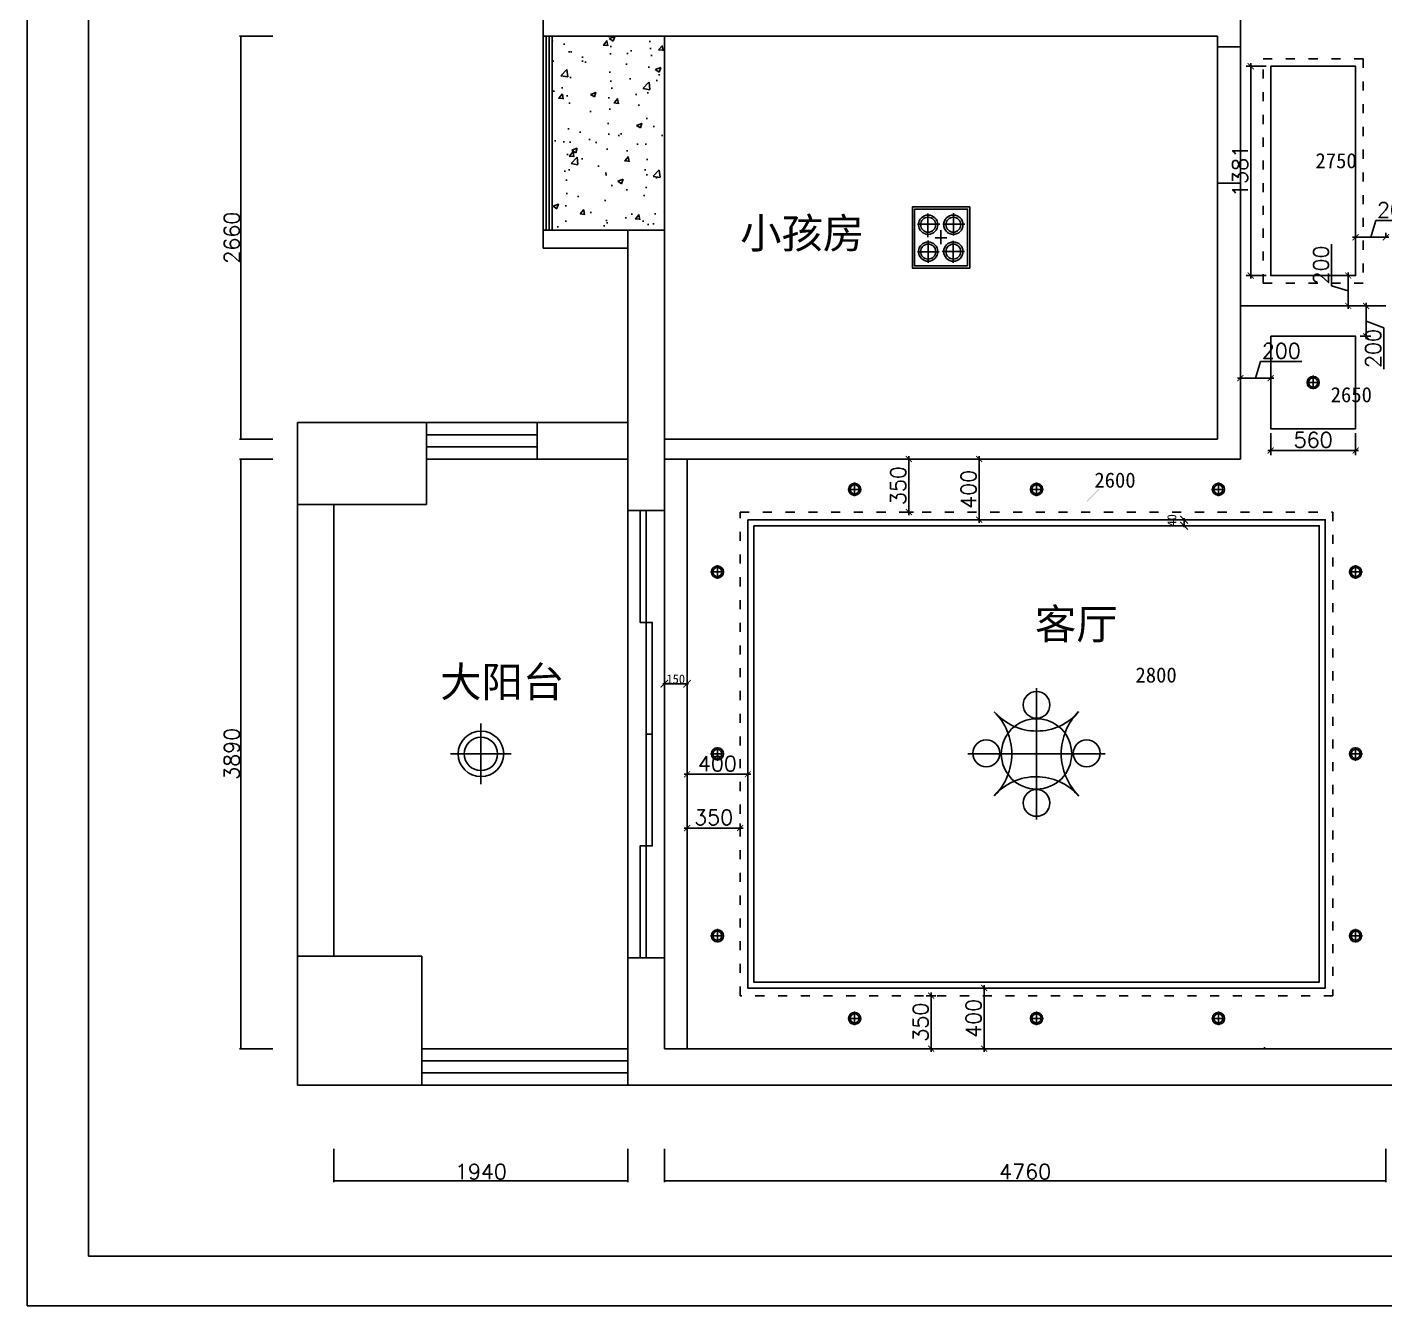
# Model space of a CAD drawing. Header units: millimetres. Extents: x 1149180 to 1411665549, y -85375798 to -28940.
# Drawn here: x 1149180 to 1158136, y -77393 to -68958 of the extents above; entities that cross this region are included whole.
import ezdxf

# ---------------------------------------------------------------- set-up
doc = ezdxf.new("R2010")
doc.units = ezdxf.units.MM
doc.header["$PDMODE"] = 35
doc.linetypes.add('ACAD_ISO03W100', pattern=[30, 12, -18])
for name, color, linetype in [('BZ-000标注', 7, 'Continuous'), ('GSHTK', 7, 'Continuous'), ('TEXT', 3, 'Continuous'), ('图框', 7, 'Continuous'), ('家具 @ 100', 8, 'Continuous'), ('灯', 1, 'Continuous')]:
    doc.layers.add(name, color=color, linetype=linetype)
doc.styles.get("Standard").update_dxf_attribs({"font": 'txt', "bigfont": 'gbcbig.shx'})
doc.styles.add('云', font='SimSun.ttf')
doc.styles.add('仿宋', font='SimSun.ttf')
doc.dimstyles.new('ISO-25', dxfattribs={"dimtxt": 100, "dimasz": 2.5, "dimexe": 10, "dimexo": 30, "dimgap": 10, "dimtad": 1, "dimdec": 0, "dimtxsty": 'Standard', "dimblk": 'ARCHTICK', "dimcen": 2.5, "dimclrd": 8, "dimclre": 8, "dimclrt": 3, "dimadec": 0, "dimazin": 0, "dimtfac": 1, "dimtdec": 0, "dimtmove": 0, "dimatfit": 3, "dimldrblk": 'DOT', "dimfxl": 1.25, "dimarcsym": 0})
doc.dimstyles.new('标准', dxfattribs={"dimtxt": 60, "dimasz": 50, "dimexe": 1, "dimexo": 1, "dimtad": 1, "dimdec": 0, "dimtxsty": '云', "dimblk": 'ARCHTICK', "dimcen": 50, "dimdle": 10, "dimclrd": 24, "dimclre": 22, "dimclrt": 24, "dimadec": 0, "dimazin": 0, "dimtfac": 1, "dimtdec": 0, "dimtmove": 1, "dimatfit": 3, "dimldrblk": 'OBLIQUE', "dimfxl": 1.25, "dimarcsym": 0})
doc.dimstyles.new('标注（中）', dxfattribs={"dimtxt": 100, "dimasz": 40, "dimexe": 30, "dimexo": 30, "dimgap": 20, "dimtad": 1, "dimdec": 0, "dimzin": 0, "dimdsep": 46, "dimtxsty": 'Standard', "dimblk1": 'ARCHTICK', "dimblk2": 'ARCHTICK', "dimsah": 1, "dimcen": 0, "dimdle": 20, "dimclrd": 8, "dimclre": 8, "dimclrt": 2, "dimadec": 0, "dimazin": 0, "dimtfac": 1, "dimtdec": 0, "dimtmove": 1, "dimatfit": 3, "dimldrblk": 'OPEN90', "dimfxl": 1, "dimtolj": 1, "dimtzin": 0, "dimarcsym": 0})

# ---------------------------------------------------------------- blocks, each defined once
blk = doc.blocks.new('_ArchTick')
at = {"color": 0, "linetype": 'ByBlock', "const_width": 0.15}
blk.add_lwpolyline([(-0.5, -0.5), (0.5, 0.5)], dxfattribs=at)
blk = doc.blocks.new('*D1246')
at = {"color": 8, "lineweight": -2}
for p, q in [((1153383.4, -76357.6), (1153383.4, -76577.6)), ((1158143.4, -76357.6), (1158143.4, -76577.6)), ((1158143.4, -76567.6), (1153383.4, -76567.6))]:
    blk.add_line(p, q, dxfattribs=at)
at = {"layer": 'Defpoints', "color": 0}
for p in [(1153383.4, -76327.6), (1158143.4, -76327.6), (1153383.4, -76567.6)]:
    blk.add_point(p, dxfattribs=at)
at = {"color": 8, "lineweight": -2, "xscale": 2.5, "yscale": 2.5, "zscale": 2.5, "rotation": 180}
blk.add_blockref('_ArchTick', (1153383.4, -76567.6), dxfattribs=at)
at = {"color": 8, "lineweight": -2, "xscale": 2.5, "yscale": 2.5, "zscale": 2.5}
blk.add_blockref('_ArchTick', (1158143.4, -76567.6), dxfattribs=at)
at = {"color": 3, "insert": (1155763.4, -76507.6), "char_height": 100, "attachment_point": 5}
blk.add_mtext('4760', dxfattribs=at)
blk = doc.blocks.new('_Dot')
at = {"color": 0, "linetype": 'ByBlock', "lineweight": -2}
blk.add_line((-0.5, 0), (-1, 0), dxfattribs=at)
at = {"color": 0, "linetype": 'ByBlock', "const_width": 0.5}
blk.add_lwpolyline([(-0.25, 0, 1), (0.25, 0, 1)], format="xyb", close=True, dxfattribs=at)
blk = doc.blocks.new('*D1248')
at = {"color": 8, "lineweight": -2}
for p, q in [((1151203.4, -76357.6), (1151203.4, -76577.6)), ((1153143.4, -76357.6), (1153143.4, -76577.6)), ((1153143.4, -76567.6), (1151203.4, -76567.6))]:
    blk.add_line(p, q, dxfattribs=at)
at = {"layer": 'Defpoints', "color": 0}
for p in [(1151203.4, -76327.6), (1153143.4, -76327.6), (1151203.4, -76567.6)]:
    blk.add_point(p, dxfattribs=at)
at = {"color": 8, "lineweight": -2, "xscale": 2.5, "yscale": 2.5, "zscale": 2.5, "rotation": 180}
blk.add_blockref('_ArchTick', (1151203.4, -76567.6), dxfattribs=at)
at = {"color": 8, "lineweight": -2, "xscale": 2.5, "yscale": 2.5, "zscale": 2.5}
blk.add_blockref('_ArchTick', (1153143.4, -76567.6), dxfattribs=at)
at = {"color": 3, "insert": (1152173.4, -76507.6), "char_height": 100, "attachment_point": 5}
blk.add_mtext('1940', dxfattribs=at)
blk = doc.blocks.new('*D1249')
at = {"color": 8, "lineweight": -2}
for p, q in [((1150800.1, -71806.6), (1150580.1, -71806.6)), ((1150590.1, -75696.6), (1150590.1, -71806.6)), ((1150800.1, -75696.6), (1150580.1, -75696.6))]:
    blk.add_line(p, q, dxfattribs=at)
at = {"layer": 'Defpoints', "color": 0}
for p in [(1150590.1, -71806.6), (1150830.1, -71806.6), (1150830.1, -75696.6)]:
    blk.add_point(p, dxfattribs=at)
at = {"color": 8, "lineweight": -2, "xscale": 2.5, "yscale": 2.5, "zscale": 2.5}
for p, rotation in [((1150590.1, -71806.6), 90), ((1150590.1, -75696.6), 270)]:
    blk.add_blockref('_ArchTick', p, dxfattribs=dict(at, rotation=rotation))
at = {"color": 3, "insert": (1150530.1, -73751.6), "char_height": 100, "attachment_point": 5, "rotation": 90}
blk.add_mtext('3890', dxfattribs=at)
blk = doc.blocks.new('*D1250')
at = {"color": 8, "lineweight": -2}
for p, q in [((1150800.1, -69016.6), (1150580.1, -69016.6)), ((1150590.1, -71676.6), (1150590.1, -69016.6)), ((1150800.1, -71676.6), (1150580.1, -71676.6))]:
    blk.add_line(p, q, dxfattribs=at)
at = {"layer": 'Defpoints', "color": 0}
for p in [(1150590.1, -69016.6), (1150830.1, -69016.6), (1150830.1, -71676.6)]:
    blk.add_point(p, dxfattribs=at)
at = {"color": 8, "lineweight": -2, "xscale": 2.5, "yscale": 2.5, "zscale": 2.5}
for p, rotation in [((1150590.1, -69016.6), 90), ((1150590.1, -71676.6), 270)]:
    blk.add_blockref('_ArchTick', p, dxfattribs=dict(at, rotation=rotation))
at = {"color": 3, "insert": (1150530.1, -70346.6), "char_height": 100, "attachment_point": 5, "rotation": 90}
blk.add_mtext('2660', dxfattribs=at)
blk = doc.blocks.new('A$C66CA04A6')
at = {"color": 2}
for q in [(282.8, 542.1), (0, 271.1), (282.8, 0), (565.7, 271.1)]:
    blk.add_line((282.8, 271.1), q, dxfattribs=at)
for centre, radius in [((282.8, 473.1), 55.3), ((282.8, 271.1), 145.1), ((75.9, 273.4), 55.3), ((489.7, 273.4), 55.3), ((282.8, 69), 55.3)]:
    blk.add_circle(centre, radius, dxfattribs=at)
for centre, radius, start, end in [((282.3, 596.1), 231, 220.8918, 319.1157), ((-64.1, 272), 245, 314.7319, 45.0166), ((629.8, 271.3), 245, 134.8576, 225.1424), ((283.6, -54), 231, 41.1094, 139.3333)]:
    blk.add_arc(centre, radius, start, end, dxfattribs=at)
blk = doc.blocks.new('rgrgrgy')
at = {"color": 1}
for p, q in [((132708.7, -21763.3), (132708.7, -21853.3)), ((132753.7, -21808.3), (132663.7, -21808.3))]:
    blk.add_line(p, q, dxfattribs=at)
for radius in [40, 30]:
    blk.add_circle((132708.7, -21808.3), radius, dxfattribs=at)
blk = doc.blocks.new('A$C45961982')
at = {"color": 8, "linetype": 'ByBlock'}
for p, q in [((83, 283.2), (83, 171.8)), ((210.9, 283.2), (210.9, 170.4)), ((139.8, 225.7), (26.2, 225.7)), ((264.8, 227.8), (155.5, 227.8)), ((82.3, 145.5), (82.3, 32)), ((211.6, 152.6), (211.6, 32.7)), ((135.6, 88), (24.1, 88)), ((264.1, 88), (151.9, 88))]:
    blk.add_line(p, q, dxfattribs=at)
at = {"color": 6, "linetype": 'ByBlock'}
for p, q in [((175.3, 156.2), (115.7, 156.2)), ((146.2, 188.8), (146.2, 117.1))]:
    blk.add_line(p, q, dxfattribs=at)
at = {"color": 5, "linetype": 'ByBlock'}
blk.add_lwpolyline([(0, 310.7), (290.2, 310.7), (290.2, 0), (0, 0)], close=True, dxfattribs=at)
at = {"color": 8, "linetype": 'ByBlock'}
blk.add_lwpolyline([(11, 299.7), (279.2, 299.7), (279.2, 11), (11, 11)], close=True, dxfattribs=at)
at = {"color": 6, "linetype": 'ByBlock'}
for centre in [(82.9, 226.5), (210.7, 226.5), (82.9, 90.2), (210.7, 90.2)]:
    blk.add_circle(centre, 48.9, dxfattribs=at)
at = {"color": 8, "linetype": 'ByBlock'}
for centre in [(82.9, 226.5), (210.7, 226.5), (82.9, 90.2), (210.7, 90.2)]:
    blk.add_circle(centre, 37.9, dxfattribs=at)
blk = doc.blocks.new('drytdhdhd')
at = {"color": 4}
for p, q in [((-119680.1, -71722.9), (-119680.1, -72122.9)), ((-119480.1, -71922.9), (-119880.1, -71922.9))]:
    blk.add_line(p, q, dxfattribs=at)
for radius in [150, 110]:
    blk.add_circle((-119680.1, -71922.9), radius, dxfattribs=at)
blk = doc.blocks.new('*D1260')
at = {"layer": 'Defpoints', "color": 0}
for p in [(1155392.7, -71806.6), (1155460.2, -71806.6), (1155392.7, -72206.6)]:
    blk.add_point(p, dxfattribs=at)
at = {"layer": '灯', "color": 8, "lineweight": -2}
for p, q in [((1155422.7, -71806.6), (1155490.2, -71806.6)), ((1155460.2, -72226.6), (1155460.2, -71786.6)), ((1155422.7, -72206.6), (1155490.2, -72206.6))]:
    blk.add_line(p, q, dxfattribs=at)
at = {"layer": '灯', "color": 8, "lineweight": -2, "xscale": 40, "yscale": 40, "zscale": 40}
for p, rotation in [((1155460.2, -71806.6), 90), ((1155460.2, -72206.6), 270)]:
    blk.add_blockref('_ArchTick', p, dxfattribs=dict(at, rotation=rotation))
at = {"layer": '灯', "color": 2, "insert": (1155390.2, -72006.6), "char_height": 100, "attachment_point": 5, "rotation": 90}
blk.add_mtext('\\A1;400', dxfattribs=at)
blk = doc.blocks.new('_Open90')
at = {"color": 0, "linetype": 'ByBlock', "lineweight": -2}
for p, q in [((0, 0), (-1, 0)), ((-0.5, 0.5), (0, 0)), ((0, 0), (-0.5, -0.5))]:
    blk.add_line(p, q, dxfattribs=at)
blk = doc.blocks.new('*D1261')
at = {"layer": 'Defpoints', "color": 0}
for p in [(1154930, -71806.6), (1154996.2, -71806.6), (1154930, -72156.6)]:
    blk.add_point(p, dxfattribs=at)
at = {"layer": '灯', "color": 8, "lineweight": -2}
for p, q in [((1154960, -71806.6), (1155026.2, -71806.6)), ((1154996.2, -72176.6), (1154996.2, -71786.6)), ((1154960, -72156.6), (1155026.2, -72156.6))]:
    blk.add_line(p, q, dxfattribs=at)
at = {"layer": '灯', "color": 8, "lineweight": -2, "xscale": 40, "yscale": 40, "zscale": 40}
for p, rotation in [((1154996.2, -71806.6), 90), ((1154996.2, -72156.6), 270)]:
    blk.add_blockref('_ArchTick', p, dxfattribs=dict(at, rotation=rotation))
at = {"layer": '灯', "color": 2, "insert": (1154926.2, -71981.6), "char_height": 100, "attachment_point": 5, "rotation": 90}
blk.add_mtext('\\A1;350', dxfattribs=at)
blk = doc.blocks.new('*D1262')
at = {"layer": 'Defpoints', "color": 0}
for p in [(1153383.4, -73288.9), (1153383.4, -73393.4), (1153533.4, -73393.4)]:
    blk.add_point(p, dxfattribs=at)
at = {"layer": 'TEXT', "color": 24, "lineweight": -2}
blk.add_line((1153543.4, -73288.9), (1153373.4, -73288.9), dxfattribs=at)
at = {"layer": 'TEXT', "color": 22, "lineweight": -2}
for p, q in [((1153383.4, -73392.4), (1153383.4, -73287.9)), ((1153533.4, -73392.4), (1153533.4, -73287.9))]:
    blk.add_line(p, q, dxfattribs=at)
at = {"layer": 'TEXT', "color": 24, "lineweight": -2, "xscale": 50, "yscale": 50, "zscale": 50, "rotation": 180}
blk.add_blockref('_ArchTick', (1153383.4, -73288.9), dxfattribs=at)
at = {"layer": 'TEXT', "color": 24, "lineweight": -2, "xscale": 50, "yscale": 50, "zscale": 50}
blk.add_blockref('_ArchTick', (1153533.4, -73288.9), dxfattribs=at)
at = {"layer": 'TEXT', "color": 24, "insert": (1153458.4, -73258.3), "char_height": 60, "attachment_point": 5, "style": '云'}
blk.add_mtext('150', dxfattribs=at)
blk = doc.blocks.new('_Oblique')
at = {"color": 0, "linetype": 'ByBlock', "lineweight": -2}
blk.add_line((-0.5, -0.5), (0.5, 0.5), dxfattribs=at)
blk = doc.blocks.new('*D1263')
at = {"layer": 'Defpoints', "color": 0}
for p in [(1153933.4, -73886), (1153533.4, -73986.8), (1153933.4, -73986.8)]:
    blk.add_point(p, dxfattribs=at)
at = {"layer": '灯', "color": 8, "lineweight": -2}
for p, q in [((1153513.4, -73886), (1153953.4, -73886)), ((1153533.4, -73956.8), (1153533.4, -73856)), ((1153933.4, -73956.8), (1153933.4, -73856))]:
    blk.add_line(p, q, dxfattribs=at)
at = {"layer": '灯', "color": 8, "lineweight": -2, "xscale": 40, "yscale": 40, "zscale": 40, "rotation": 180}
blk.add_blockref('_ArchTick', (1153533.4, -73886), dxfattribs=at)
at = {"layer": '灯', "color": 8, "lineweight": -2, "xscale": 40, "yscale": 40, "zscale": 40}
blk.add_blockref('_ArchTick', (1153933.4, -73886), dxfattribs=at)
at = {"layer": '灯', "color": 2, "insert": (1153733.4, -73816), "char_height": 100, "attachment_point": 5}
blk.add_mtext('\\A1;400', dxfattribs=at)
blk = doc.blocks.new('*D1264')
at = {"layer": 'Defpoints', "color": 0}
for p in [(1153533.4, -74240.9), (1153533.4, -74272.4), (1153883.4, -74272.4)]:
    blk.add_point(p, dxfattribs=at)
at = {"layer": '灯', "color": 8, "lineweight": -2}
for p, q in [((1153903.4, -74240.9), (1153513.4, -74240.9)), ((1153533.4, -74242.4), (1153533.4, -74210.9)), ((1153883.4, -74242.4), (1153883.4, -74210.9))]:
    blk.add_line(p, q, dxfattribs=at)
at = {"layer": '灯', "color": 8, "lineweight": -2, "xscale": 40, "yscale": 40, "zscale": 40}
for p, rotation in [((1153533.4, -74240.9), 179.9999999999976), ((1153883.4, -74240.9), 359.9999999999976)]:
    blk.add_blockref('_ArchTick', p, dxfattribs=dict(at, rotation=rotation))
at = {"layer": '灯', "color": 2, "insert": (1153708.4, -74170.9), "char_height": 100, "attachment_point": 5}
blk.add_mtext('\\A1;350', dxfattribs=at)
blk = doc.blocks.new('*D1265')
at = {"layer": 'Defpoints', "color": 0}
for p in [(1155081.3, -75346.6), (1155081.3, -75696.6), (1155143.6, -75696.6)]:
    blk.add_point(p, dxfattribs=at)
at = {"layer": '灯', "color": 8, "lineweight": -2}
for p, q in [((1155111.3, -75346.6), (1155173.6, -75346.6)), ((1155143.6, -75326.6), (1155143.6, -75716.6)), ((1155111.3, -75696.6), (1155173.6, -75696.6))]:
    blk.add_line(p, q, dxfattribs=at)
at = {"layer": '灯', "color": 8, "lineweight": -2, "xscale": 40, "yscale": 40, "zscale": 40}
for p, rotation in [((1155143.6, -75346.6), 90), ((1155143.6, -75696.6), 270)]:
    blk.add_blockref('_ArchTick', p, dxfattribs=dict(at, rotation=rotation))
at = {"layer": '灯', "color": 2, "insert": (1155073.6, -75521.6), "char_height": 100, "attachment_point": 5, "rotation": 90}
blk.add_mtext('\\A1;350', dxfattribs=at)
blk = doc.blocks.new('*D1266')
at = {"layer": 'Defpoints', "color": 0}
for p in [(1155365.9, -75296.6), (1155365.9, -75696.6), (1155493.1, -75696.6)]:
    blk.add_point(p, dxfattribs=at)
at = {"layer": '灯', "color": 8, "lineweight": -2}
for p, q in [((1155395.9, -75296.6), (1155523.1, -75296.6)), ((1155493.1, -75276.6), (1155493.1, -75716.6)), ((1155395.9, -75696.6), (1155523.1, -75696.6))]:
    blk.add_line(p, q, dxfattribs=at)
at = {"layer": '灯', "color": 8, "lineweight": -2, "xscale": 40, "yscale": 40, "zscale": 40}
for p, rotation in [((1155493.1, -75296.6), 90), ((1155493.1, -75696.6), 270)]:
    blk.add_blockref('_ArchTick', p, dxfattribs=dict(at, rotation=rotation))
at = {"layer": '灯', "color": 2, "insert": (1155423.1, -75496.6), "char_height": 100, "attachment_point": 5, "rotation": 90}
blk.add_mtext('\\A1;400', dxfattribs=at)
blk = doc.blocks.new('*D1280')
at = {"layer": 'Defpoints', "color": 0}
for p in [(1157383.4, -71606.6), (1157943.4, -71606.6), (1157943.4, -71750.4)]:
    blk.add_point(p, dxfattribs=at)
at = {"layer": '灯', "color": 8, "lineweight": -2}
for p, q in [((1157383.4, -71636.6), (1157383.4, -71780.4)), ((1157943.4, -71636.6), (1157943.4, -71780.4)), ((1157363.4, -71750.4), (1157963.4, -71750.4))]:
    blk.add_line(p, q, dxfattribs=at)
at = {"layer": '灯', "color": 8, "lineweight": -2, "xscale": 40, "yscale": 40, "zscale": 40, "rotation": 180}
blk.add_blockref('_ArchTick', (1157383.4, -71750.4), dxfattribs=at)
at = {"layer": '灯', "color": 8, "lineweight": -2, "xscale": 40, "yscale": 40, "zscale": 40}
blk.add_blockref('_ArchTick', (1157943.4, -71750.4), dxfattribs=at)
at = {"layer": '灯', "color": 2, "insert": (1157663.4, -71680.4), "char_height": 100, "attachment_point": 5}
blk.add_mtext('\\A1;560', dxfattribs=at)
blk = doc.blocks.new('*D1281')
at = {"layer": 'Defpoints', "color": 0}
for p in [(1157183.4, -71273.2), (1157183.4, -71325.9), (1157383.4, -71325.9)]:
    blk.add_point(p, dxfattribs=at)
at = {"layer": '灯', "color": 8, "lineweight": -2}
for p, q in [((1157283.4, -71273.2), (1157316.4, -71163.2)), ((1157316.4, -71163.2), (1157589.7, -71163.2)), ((1157403.4, -71273.2), (1157163.4, -71273.2)), ((1157183.4, -71295.9), (1157183.4, -71243.2)), ((1157383.4, -71295.9), (1157383.4, -71243.2))]:
    blk.add_line(p, q, dxfattribs=at)
at = {"layer": '灯', "color": 8, "lineweight": -2, "xscale": 40, "yscale": 40, "zscale": 40}
for p, rotation in [((1157183.4, -71273.2), 179.9999999999959), ((1157383.4, -71273.2), 359.9999999999958)]:
    blk.add_blockref('_ArchTick', p, dxfattribs=dict(at, rotation=rotation))
at = {"layer": '灯', "color": 2, "insert": (1157453, -71093.2), "char_height": 100, "attachment_point": 5}
blk.add_mtext('\\A1;200', dxfattribs=at)
blk = doc.blocks.new('*D1282')
at = {"layer": 'Defpoints', "color": 0}
for p in [(1157943.4, -70796.6), (1158013.1, -70796.6), (1157943.4, -70996.6)]:
    blk.add_point(p, dxfattribs=at)
at = {"layer": '灯', "color": 8, "lineweight": -2}
for p, q in [((1157973.4, -70796.6), (1158043.1, -70796.6)), ((1158013.1, -71016.6), (1158013.1, -70776.6)), ((1158013.1, -70896.6), (1158129.2, -70940.7)), ((1157973.4, -70996.6), (1158043.1, -70996.6)), ((1158129.2, -70940.7), (1158129.2, -71214))]:
    blk.add_line(p, q, dxfattribs=at)
at = {"layer": '灯', "color": 8, "lineweight": -2, "xscale": 40, "yscale": 40, "zscale": 40}
for p, rotation in [((1158013.1, -70796.6), 90), ((1158013.1, -70996.6), 270)]:
    blk.add_blockref('_ArchTick', p, dxfattribs=dict(at, rotation=rotation))
at = {"layer": '灯', "color": 2, "insert": (1158059.2, -71077.3), "char_height": 100, "attachment_point": 5, "rotation": 90}
blk.add_mtext('\\A1;200', dxfattribs=at)
blk = doc.blocks.new('*D1289')
at = {"layer": 'Defpoints', "color": 0}
for p in [(1156811.9, -72246.6), (1156866.5, -72206.6), (1156866.5, -72246.6)]:
    blk.add_point(p, dxfattribs=at)
at = {"layer": 'TEXT', "color": 22, "lineweight": -2}
for p, q in [((1156865.5, -72206.6), (1156810.9, -72206.6)), ((1156865.5, -72246.6), (1156810.9, -72246.6))]:
    blk.add_line(p, q, dxfattribs=at)
at = {"layer": 'TEXT', "color": 24, "lineweight": -2}
blk.add_line((1156811.9, -72196.6), (1156811.9, -72256.6), dxfattribs=at)
at = {"layer": 'TEXT', "color": 24, "lineweight": -2, "xscale": 50, "yscale": 50, "zscale": 50}
for p, rotation in [((1156811.9, -72206.6), 90), ((1156811.9, -72246.6), 270)]:
    blk.add_blockref('_ArchTick', p, dxfattribs=dict(at, rotation=rotation))
at = {"layer": 'TEXT', "color": 24, "insert": (1156731.3, -72211), "char_height": 60, "attachment_point": 5, "rotation": 90, "style": '云'}
blk.add_mtext('40', dxfattribs=at)
blk = doc.blocks.new('标高')
at = {"layer": 'BZ-000标注', "const_width": 0.00106}
blk.add_lwpolyline([(0.792, 0.792), (0, 0), (-0.792, 0.792), (3.96, 0.792)], dxfattribs=at)
at = {"layer": 'BZ-000标注', "style": '仿宋'}
blk.add_attdef('0.000', (0.493, 0.909), '', height=1, dxfattribs=at)
blk = doc.blocks.new('*D1292')
at = {"layer": 'Defpoints', "color": 0}
for p in [(1157383.4, -69215.8), (1157251.4, -70596.6), (1157383.4, -70596.6)]:
    blk.add_point(p, dxfattribs=at)
at = {"layer": '灯', "color": 8, "lineweight": -2}
for p, q in [((1157353.4, -69215.8), (1157221.4, -69215.8)), ((1157251.4, -69195.8), (1157251.4, -70616.6)), ((1157353.4, -70596.6), (1157221.4, -70596.6))]:
    blk.add_line(p, q, dxfattribs=at)
at = {"layer": '灯', "color": 8, "lineweight": -2, "xscale": 40, "yscale": 40, "zscale": 40}
for p, rotation in [((1157251.4, -69215.8), 90), ((1157251.4, -70596.6), 270)]:
    blk.add_blockref('_ArchTick', p, dxfattribs=dict(at, rotation=rotation))
at = {"layer": '灯', "color": 2, "insert": (1157181.4, -69906.2), "char_height": 100, "attachment_point": 5, "rotation": 90}
blk.add_mtext('\\A1;1381', dxfattribs=at)
blk = doc.blocks.new('*D1293')
at = {"layer": 'Defpoints', "color": 0}
for p in [(1157943.4, -70596.6), (1157895, -70796.6), (1157943.4, -70796.6)]:
    blk.add_point(p, dxfattribs=at)
at = {"layer": '灯', "color": 8, "lineweight": -2}
for p, q in [((1157785, -70663.6), (1157785, -70390.3)), ((1157895, -70696.6), (1157785, -70663.6)), ((1157913.4, -70596.6), (1157865, -70596.6)), ((1157895, -70576.6), (1157895, -70816.6)), ((1157913.4, -70796.6), (1157865, -70796.6))]:
    blk.add_line(p, q, dxfattribs=at)
at = {"layer": '灯', "color": 8, "lineweight": -2, "xscale": 40, "yscale": 40, "zscale": 40}
for p, rotation in [((1157895, -70596.6), 90), ((1157895, -70796.6), 270)]:
    blk.add_blockref('_ArchTick', p, dxfattribs=dict(at, rotation=rotation))
at = {"layer": '灯', "color": 2, "insert": (1157715, -70526.9), "char_height": 100, "attachment_point": 5, "rotation": 90}
blk.add_mtext('\\A1;200', dxfattribs=at)
blk = doc.blocks.new('*D1294')
at = {"layer": 'Defpoints', "color": 0}
for p in [(1157943.4, -70377.1), (1158143.4, -70343.5), (1158143.4, -70377.1)]:
    blk.add_point(p, dxfattribs=at)
at = {"layer": '灯', "color": 8, "lineweight": -2}
for p, q in [((1158043.4, -70343.5), (1158076.4, -70233.5)), ((1158076.4, -70233.5), (1158349.7, -70233.5)), ((1157923.4, -70343.5), (1158163.4, -70343.5)), ((1157943.4, -70347.1), (1157943.4, -70313.5)), ((1158143.4, -70347.1), (1158143.4, -70313.5))]:
    blk.add_line(p, q, dxfattribs=at)
at = {"layer": '灯', "color": 8, "lineweight": -2, "xscale": 40, "yscale": 40, "zscale": 40, "rotation": 180}
blk.add_blockref('_ArchTick', (1157943.4, -70343.5), dxfattribs=at)
at = {"layer": '灯', "color": 8, "lineweight": -2, "xscale": 40, "yscale": 40, "zscale": 40}
blk.add_blockref('_ArchTick', (1158143.4, -70343.5), dxfattribs=at)
at = {"layer": '灯', "color": 2, "insert": (1158213, -70163.5), "char_height": 100, "attachment_point": 5}
blk.add_mtext('\\A1;200', dxfattribs=at)
blk = doc.blocks.new('3sdasd2')
at = {"color": 8}
blk.add_line((1187029.6, -93755.7), (1187029.6, -90032.9), dxfattribs=at)
at = {"layer": '图框', "color": 3}
for q in [(1186915.1, -89939.9), (1192919.8, -93848.7)]:
    blk.add_line((1186914.9, -93848.8), q, dxfattribs=at)
at = {"layer": '图框', "color": 8}
blk.add_line((1192826.7, -93755.7), (1187029.6, -93755.7), dxfattribs=at)

msp = doc.modelspace()

# ---------------------------------------------------------------- hatches: boundary and pattern name
h = msp.add_hatch()
h.set_pattern_fill('AR-CONC', color=8, scale=2, style=0)
h.set_pattern_definition([(50, (646981.22, -110898.4), (364.36934, -31.87817), [38.1, -419.1]), (355, (646981.22, -110898.4), (-70.48565, 382.11329), [30.48, -335.28]), (100.451, (647011.6, -110901.04), (293.885, 350.23338), [32.38, -356.18]), (46.1842, (646981.2, -110796.8), (542.1581, -84.08466), [57.15, -628.65]), (96.6356, (647026.4, -110803.8), (474.80847, 494.8511), [48.57, -534.27]), (351.184, (646981.2, -110796.8), (474.8092, 494.85024), [45.72, -502.92]), (21, (647032.02, -110822.2), (303.22976, -204.53104), [38.1, -419.1]), (326, (647032.02, -110822.2), (123.60406, 368.37593), [30.48, -335.28]), (71.4514, (647057.3, -110839.23), (426.83298, 163.84572), [32.38, -356.18]), (37.5, (646981.22, -110898.39), (6.177207, 169.110078), [0, -331.216, 0, -340.36, 0, -336.55]), (7.5, (646981.22, -110898.39), (133.639325, 200.36115), [0, -194.056, 0, -323.596, 0, -128.27]), (327.5, (646867.94, -110898.39), (271.18119, -11.457488), [0, -127, 0, -396.24, 0, -525.78]), (317.5, (646817.14, -110898.39), (296.25836, 50.85298), [0, -165.1, 0, -263.144, 0, -373.38])])
h.paths.add_polyline_path([(1153383.4, -69016.6), (1152643.4, -69016.6), (1152643.4, -70296.6), (1153383.4, -70296.6)])

# ---------------------------------------------------------------- linework, layer by layer
at = {"color": 8}
for p, q in [((1152583.4, -65876.6), (1152583.4, -70416.6)), ((1157183.4, -68876.6), (1157183.4, -69086.6)), ((1152583.4, -69016.6), (1157033.4, -69016.6)), ((1152643.4, -69016.6), (1152643.4, -70296.6)), ((1153383.4, -69016.6), (1153383.4, -72146.6)), ((1157033.4, -69016.6), (1157033.4, -69086.6)), ((1157033.4, -69086.6), (1157183.4, -69086.6)), ((1157033.4, -69986.6), (1157033.4, -69086.6)), ((1157183.4, -69986.6), (1157183.4, -69086.6)), ((1157033.4, -69986.6), (1157033.4, -71676.6)), ((1157033.4, -69986.6), (1157183.4, -69986.6)), ((1157183.4, -69986.6), (1157183.4, -71806.6)), ((1152583.4, -70296.6), (1153383.4, -70296.6)), ((1153143.4, -70296.6), (1153143.4, -72146.6)), ((1152583.4, -70416.6), (1153143.4, -70416.6)), ((1158143.4, -70796.6), (1157183.4, -70796.6)), ((1151813.4, -71566.6), (1150963.4, -71566.6)), ((1150963.4, -75936.6), (1150963.4, -71566.6)), ((1151813.4, -71566.6), (1151813.4, -72106.6)), ((1151813.4, -71566.6), (1152543.4, -71566.6)), ((1152543.4, -71566.6), (1152543.4, -71806.6)), ((1152543.4, -71566.6), (1153143.4, -71566.6)), ((1153383.4, -71676.6), (1157033.4, -71676.6)), ((1152543.4, -71806.6), (1151813.4, -71806.6)), ((1152543.4, -71806.6), (1153143.4, -71806.6)), ((1153383.4, -71806.6), (1157183.4, -71806.6)), ((1153533.4, -75696.6), (1153533.4, -71806.6)), ((1150963.4, -72106.6), (1151813.4, -72106.6)), ((1151203.4, -75086.6), (1151203.4, -72106.6)), ((1153143.4, -72146.6), (1153383.4, -72146.6)), ((1153143.4, -72146.6), (1153143.4, -75096.6)), ((1153383.4, -75096.6), (1153383.4, -72146.6)), ((1150963.4, -75086.6), (1151783.4, -75086.6)), ((1151783.4, -75086.6), (1151783.4, -75936.6)), ((1153143.4, -75096.6), (1153143.4, -75936.6)), ((1153143.4, -75096.6), (1153383.4, -75096.6)), ((1153383.4, -75096.6), (1153383.4, -75696.6)), ((1151783.4, -75696.6), (1153143.4, -75696.6)), ((1153383.4, -75696.6), (1158523.4, -75696.6)), ((1157343.4, -75696.6), (1157343.4, -75686.4)), ((1150963.4, -75936.6), (1151783.4, -75936.6)), ((1151783.4, -75936.6), (1153143.4, -75936.6)), ((1153143.4, -75936.6), (1158523.4, -75936.6))]:
    msp.add_line(p, q, dxfattribs=at)
at = {"color": 3}
for p, q in [((1152603.4, -69016.6), (1152603.4, -70296.6)), ((1152623.4, -69016.6), (1152623.4, -70296.6)), ((1152543.4, -71646.6), (1151813.4, -71646.6)), ((1152543.4, -71726.6), (1151813.4, -71726.6)), ((1151783.4, -75776.6), (1153143.4, -75776.6)), ((1151783.4, -75856.6), (1153143.4, -75856.6))]:
    msp.add_line(p, q, dxfattribs=at)
at = {"color": 1, "linetype": 'ACAD_ISO03W100', "ltscale": 5}
for points in [[(1157333.4, -69165.8), (1157993.4, -69165.8), (1157993.4, -70646.6), (1157333.4, -70646.6)], [(1153883.4, -72156.6), (1157793.4, -72156.6), (1157793.4, -75346.6), (1153883.4, -75346.6)]]:
    msp.add_lwpolyline(points, close=True, dxfattribs=at)
at = {"color": 8}
for points in [[(1157383.4, -69215.8), (1157943.4, -69215.8), (1157943.4, -70596.6), (1157383.4, -70596.6)], [(1157383.4, -70996.6), (1157943.4, -70996.6), (1157943.4, -71606.6), (1157383.4, -71606.6)], [(1153933.4, -72206.6), (1157743.4, -72206.6), (1157743.4, -75296.6), (1153933.4, -75296.6)], [(1153973.4, -72246.6), (1157703.4, -72246.6), (1157703.4, -75256.6), (1153973.4, -75256.6)]]:
    msp.add_lwpolyline(points, close=True, dxfattribs=at)
at = {"color": 4}
for points in [[(1153223.4, -72146.6), (1153263.4, -72146.6), (1153263.4, -72884.1), (1153223.4, -72884.1)], [(1153263.4, -72884.1), (1153303.4, -72884.1), (1153303.4, -73621.6), (1153263.4, -73621.6)], [(1153263.4, -74359.1), (1153303.4, -74359.1), (1153303.4, -73621.6), (1153263.4, -73621.6)], [(1153223.4, -75096.6), (1153263.4, -75096.6), (1153263.4, -74359.1), (1153223.4, -74359.1)]]:
    msp.add_lwpolyline(points, close=True, dxfattribs=at)

# ---------------------------------------------------------------- block references
at = {"color": 8, "xscale": 1.300000000046566, "yscale": 1.30000000000291, "zscale": 1.3, "rotation": 180}
msp.add_blockref('A$C45961982', (1155397.5, -70143.6), dxfattribs=at)
at = {"color": 1, "xscale": -1}
for p in [(1290372.1, -49493.3), (1287347.1, -50198.3), (1288547.1, -50198.3), (1289747.1, -50198.3), (1286442.1, -50743.3), (1286442.1, -51943.3), (1286442.1, -53143.3)]:
    msp.add_blockref('rgrgrgy', p, dxfattribs=at)
at = {"color": 1}
for p in [(1025234.6, -50743.3), (1025234.6, -51943.3), (1025234.6, -53143.3)]:
    msp.add_blockref('rgrgrgy', p, dxfattribs=at)
at = {"color": 8, "xscale": -1.600000000093132, "yscale": 1.600000000005821, "zscale": 1.6}
msp.add_blockref('A$C66CA04A6', (1156290.9, -74185.3), dxfattribs=at)
at = {"color": 8, "lineweight": 0, "rotation": 180}
msp.add_blockref('drytdhdhd', (1032493.3, -145674.5), dxfattribs=at)
at = {"color": 1, "rotation": 180}
for p in [(1287347.1, -97304.9), (1288547.1, -97304.9), (1289747.1, -97304.9)]:
    msp.add_blockref('rgrgrgy', p, dxfattribs=at)
at = {"layer": 'TEXT', "color": 3, "xscale": 3.519999999931315, "yscale": 3.519999999996799, "zscale": 3.52}
msp.add_blockref('3sdasd2', (-3028760.7, 252954.9), dxfattribs=at)
at = {"layer": '家具 @ 100', "xscale": 100, "yscale": 100, "zscale": 100}
for p, values in [((1157629.3, -69979.3), {'0.000': '2750'}), ((1157729.6, -71522.9), {'0.000': '2650'}), ((1156170.8, -72086.3), {'0.000': '2600'}), ((1156441.9, -73371.9), {'0.000': '2800'})]:
    msp.add_blockref('标高', p, dxfattribs=at).add_auto_attribs(values)

# ---------------------------------------------------------------- texts
at = {"layer": 'GSHTK', "color": 1, "char_height": 200, "width": 1435.504, "attachment_point": 1}
for s, insert in [('\\pt200;{\\fSimSun|b0|i0|c134|p2;小孩房}', (1153883.4, -70216.6)), ('\\pt300;{\\fSimSun|b0|i0|c134|p2;客厅}', (1155828.1, -72795.3)), ('\\pt300;{\\fSimSun|b0|i0|c134|p2;大阳台}', (1151904.6, -73176.4))]:
    msp.add_mtext(s, dxfattribs=dict(at, insert=insert))

# ---------------------------------------------------------------- dimensions: what is measured, and where the dimension line sits
at = {"color": 8}
for base, p1, p2, picture, middle in [((1150590.1, -69016.6), (1150830.1, -71676.6), (1150830.1, -69016.6), '*D1250', (1150530.1, -70346.6)), ((1150590.1, -71806.6), (1150830.1, -75696.6), (1150830.1, -71806.6), '*D1249', (1150530.1, -73751.6))]:
    dim = msp.add_linear_dim(base=base, p1=p1, p2=p2, angle=90, dimstyle='ISO-25', dxfattribs=at)
    dim.commit()
    dim.dimension.update_dxf_attribs({"geometry": picture, "text_midpoint": middle})
for base, p1, p2, picture, middle in [((1151203.4, -76567.6), (1153143.4, -76327.6), (1151203.4, -76327.6), '*D1248', (1152173.4, -76507.6)), ((1153383.4, -76567.6), (1158143.4, -76327.6), (1153383.4, -76327.6), '*D1246', (1155763.4, -76507.6))]:
    dim = msp.add_linear_dim(base=base, p1=p1, p2=p2, dimstyle='ISO-25', dxfattribs=at)
    dim.commit()
    dim.dimension.update_dxf_attribs({"geometry": picture, "text_midpoint": middle})
at = {"layer": 'TEXT', "color": 3}
for p1, p2, distance, picture, middle in [((1156866.5, -72206.6), (1156866.5, -72246.6), -54.6, '*D1289', (1156731.3, -72211)), ((1153533.4, -73393.4), (1153383.4, -73393.4), -104.5, '*D1262', (1153458.4, -73258.3))]:
    dim = msp.add_aligned_dim(p1=p1, p2=p2, distance=distance, dimstyle='标准', dxfattribs=at)
    dim.commit()
    dim.dimension.update_dxf_attribs({"geometry": picture, "text_midpoint": middle})
at = {"layer": '灯', "color": 1}
for p1, p2, distance, picture, middle in [((1157383.4, -69215.8), (1157383.4, -70596.6), -131.9, '*D1292', (1157181.4, -69906.2)), ((1157943.4, -70377.1), (1158143.4, -70377.1), 33.6, '*D1294', (1158096.4, -70163.5)), ((1157943.4, -70596.6), (1157943.4, -70796.6), -48.3, '*D1293', (1157715, -70643.6)), ((1157383.4, -71325.9), (1157183.4, -71325.9), -52.7, '*D1281', (1157336.4, -71093.2)), ((1157383.4, -71606.6), (1157943.4, -71606.6), -143.8, '*D1280', (1157663.4, -71680.4)), ((1154930, -72156.6), (1154930, -71806.6), -66.2, '*D1261', (1154926.2, -71981.6)), ((1155392.7, -72206.6), (1155392.7, -71806.6), -67.5, '*D1260', (1155390.2, -72006.6)), ((1153533.4, -73986.8), (1153933.4, -73986.8), 100.8, '*D1263', (1153733.4, -73816)), ((1153883.4, -74272.4), (1153533.4, -74272.4), -31.5, '*D1264', (1153708.4, -74170.9)), ((1155365.9, -75296.6), (1155365.9, -75696.6), 127.3, '*D1266', (1155423.1, -75496.6)), ((1155081.3, -75346.6), (1155081.3, -75696.6), 62.3, '*D1265', (1155073.6, -75521.6))]:
    dim = msp.add_aligned_dim(p1=p1, p2=p2, distance=distance, dimstyle='标注（中）', dxfattribs=at)
    dim.commit()
    dim.dimension.update_dxf_attribs({"geometry": picture, "text_midpoint": middle})
dim = msp.add_linear_dim(base=(1158013.1, -70796.6), p1=(1157943.4, -70996.6), p2=(1157943.4, -70796.6), angle=90, dimstyle='标注（中）', dxfattribs=at)
dim.commit()
dim.dimension.update_dxf_attribs({"geometry": '*D1282', "text_midpoint": (1158129.2, -70960.7), "dimtype": 161})

doc.saveas('drawing.dxf')
